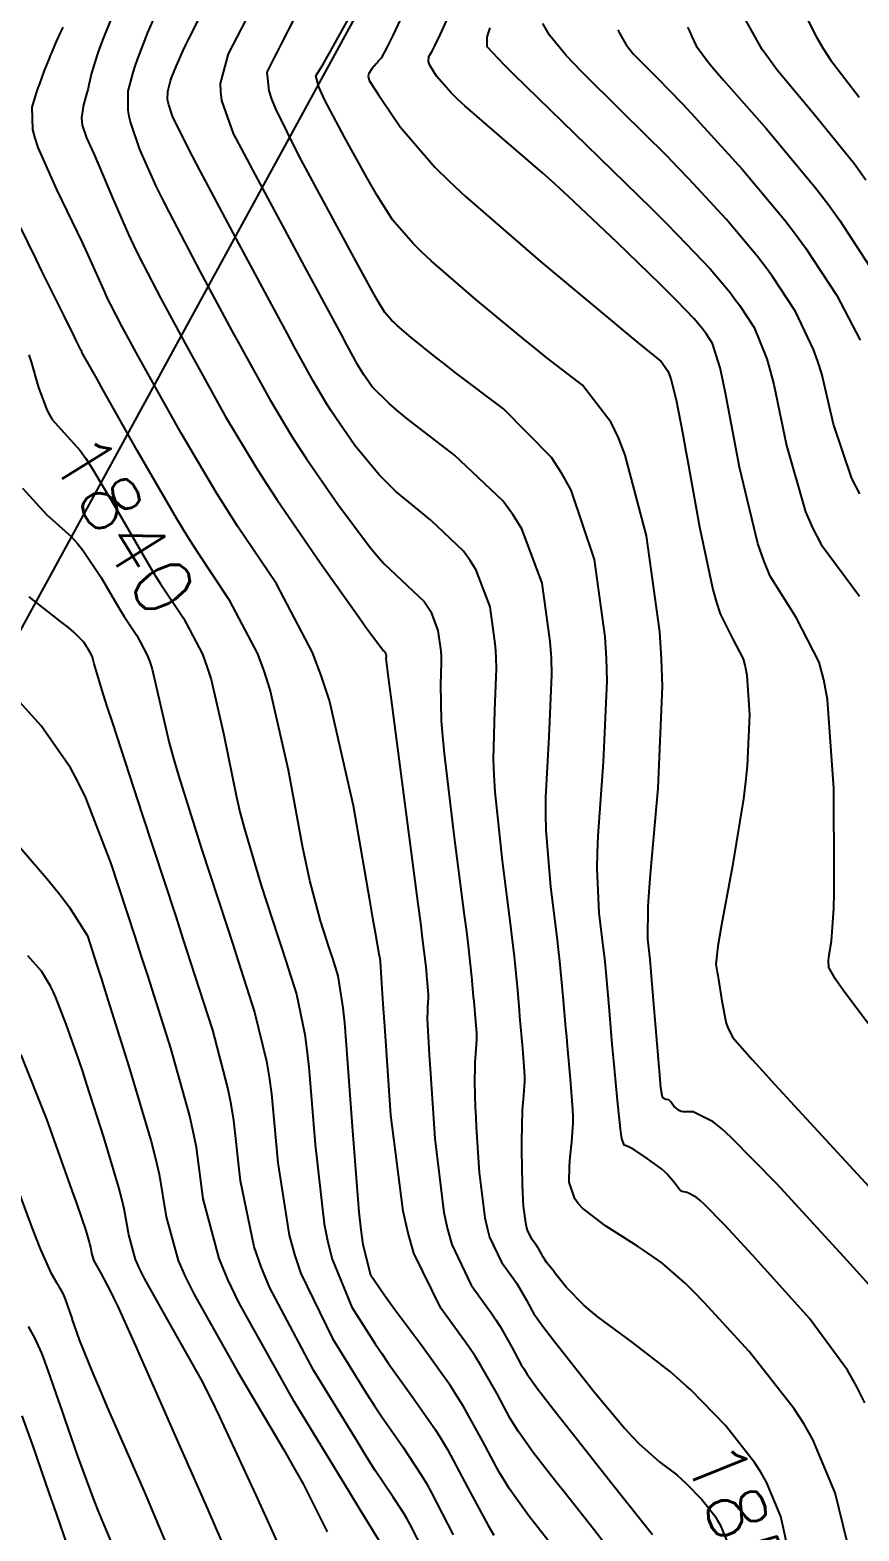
# Model space of a CAD drawing. Header units: metres. Extents: x 837117 to 838479, y 1189012 to 1191015.
# Drawn here: x 838016.7 to 838071.7, y 1189561.9 to 1189661.6 of the extents above; entities that cross this region are included whole.
import ezdxf

# ---------------------------------------------------------------- set-up
doc = ezdxf.new("R2010")
doc.units = ezdxf.units.M
doc.header["$LTSCALE"] = 0.3
for name, color, linetype in [('CORREDORVIA', 70, 'Continuous'), ('COTAS 10', 1, 'Continuous'), ('COTAS INT', 252, 'Continuous')]:
    doc.layers.add(name, color=color, linetype=linetype)
doc.styles.get("Standard").update_dxf_attribs({"font": 'simplex.shx'})

msp = doc.modelspace()

# ---------------------------------------------------------------- linework, layer by layer
at = {"layer": 'CORREDORVIA'}
msp.add_lwpolyline([(837910.676, 1191000.965), (838157.033, 1190996.193), (838237.174, 1190821.339), (838237.001, 1190602.875), (838240.031, 1190437.198), (838223.537, 1190366.272), (838212.196, 1190288.92), (838221.396, 1189997.878), (837954.545, 1189509.173), (837751.159, 1189231.384), (837593.191, 1189234.399), (837744.487, 1189686.609), (837750.277, 1189933.973), (837723.624, 1190051.525), (837726.092, 1190134.48), (837885.383, 1190229.429), (837983.184, 1190344.12), (837817.554, 1190502.187), (837798.033, 1190660.17), (837963.574, 1190795.982)], close=True, dxfattribs=at)
at = {"layer": 'COTAS 10'}
for points in [[(838067.049, 1189560.559), (838066.54, 1189562.858), (838065.583, 1189565.148), (838065.208, 1189565.8), (838064.785, 1189566.46), (838062.858, 1189568.908), (838060.547, 1189571.276), (838060.296, 1189571.507), (838059.881, 1189571.885), (838059.204, 1189572.474), (838056.665, 1189574.433), (838054.403, 1189576.107), (838053.9, 1189576.516), (838053.45, 1189576.902), (838052.274, 1189578.1), (838051.576, 1189578.983), (838051.428, 1189579.17), (838051.3, 1189579.333), (838051.001, 1189579.714), (838050.838, 1189579.945), (838050.795, 1189580.013), (838050.753, 1189580.083), (838050.611, 1189580.347), (838050.435, 1189580.658), (838050.372, 1189580.756), (838050.303, 1189580.86), (838050.001, 1189581.278), (838049.708, 1189581.891), (838049.645, 1189582.118), (838049.589, 1189582.369), (838049.452, 1189583.48), (838049.381, 1189584.869), (838049.367, 1189585.294), (838049.355, 1189585.738), (838049.334, 1189587.49), (838049.352, 1189589.138), (838049.365, 1189589.517), (838049.382, 1189589.862), (838049.471, 1189590.828), (838049.528, 1189591.76), (838049.525, 1189592.083), (838049.514, 1189592.436), (838049.404, 1189593.945), (838049.248, 1189595.607), (838049.208, 1189596.055), (838049.17, 1189596.498), (838049.04, 1189598.055), (838048.813, 1189600.262), (838048.712, 1189601.115), (838048.595, 1189602.073), (838048.038, 1189606.405), (838047.557, 1189610.99), (838047.488, 1189612.108), (838047.448, 1189613.159), (838047.536, 1189616.405), (838047.653, 1189619.172), (838047.631, 1189619.922), (838047.585, 1189620.663), (838047.222, 1189623.281), (838046.303, 1189625.726), (838045.907, 1189626.359), (838045.449, 1189626.973), (838043.281, 1189629.033), (838040.945, 1189630.97), (838040.38, 1189631.508), (838039.852, 1189632.046), (838038.241, 1189633.993), (838036.981, 1189635.83), (838036.674, 1189636.299), (838036.385, 1189636.751), (838035.491, 1189638.241), (838034.258, 1189640.484), (838033.756, 1189641.412), (838033.183, 1189642.472), (838030.532, 1189647.405), (838027.966, 1189652.232), (838027.447, 1189653.224), (838027.012, 1189654.068), (838026.131, 1189655.871), (838025.875, 1189656.628), (838025.833, 1189656.812), (838025.804, 1189656.985), (838025.806, 1189657.517), (838025.943, 1189658.051), (838025.999, 1189658.225), (838026.064, 1189658.411), (838026.363, 1189659.178), (838026.839, 1189660.234), (838027.015, 1189660.602), (838027.209, 1189661.003), (838028.07, 1189662.722)], [(838072.327, 1189595.597), (838070.729, 1189597.749), (838070.418, 1189598.188), (838070.164, 1189598.557), (838069.725, 1189599.322), (838069.711, 1189599.784), (838069.725, 1189599.963), (838069.748, 1189600.164), (838069.898, 1189601.071), (838070.046, 1189603.265), (838070.068, 1189604.276), (838070.082, 1189605.463), (838070.064, 1189611.207), (838069.635, 1189617.138), (838069.39, 1189618.443), (838069.09, 1189619.602), (838067.552, 1189622.566), (838065.823, 1189625.322), (838065.403, 1189626.349), (838065.009, 1189627.491), (838063.797, 1189632.566), (838062.886, 1189637.367), (838062.682, 1189638.335), (838062.498, 1189639.147), (838062.006, 1189640.775), (838061.6, 1189641.396), (838061.47, 1189641.573), (838061.333, 1189641.752), (838060.775, 1189642.417), (838059.622, 1189643.606), (838059.11, 1189644.116), (838058.515, 1189644.703), (838055.666, 1189647.477), (838052.403, 1189650.561), (838051.546, 1189651.345), (838050.709, 1189652.098), (838047.852, 1189654.567), (838045.549, 1189656.554), (838045.061, 1189657.004), (838044.639, 1189657.411), (838043.653, 1189658.521), (838043.234, 1189659.225), (838043.168, 1189659.377), (838043.125, 1189659.51), (838043.15, 1189659.835), (838043.369, 1189660.178), (838043.448, 1189660.323), (838043.534, 1189660.489), (838043.91, 1189661.268), (838044.461, 1189662.486)], [(838072.186, 1189651.624), (838071.419, 1189652.683), (838068.666, 1189656.083), (838066.297, 1189658.924), (838065.773, 1189659.631), (838065.306, 1189660.302), (838064.094, 1189662.44)], [(838016.587, 1189640.021), (838016.734, 1189639.546), (838017.213, 1189637.91), (838017.231, 1189637.847), (838017.778, 1189636.364), (838017.955, 1189636.025), (838018.143, 1189635.717), (838018.918, 1189634.867), (838019.987, 1189633.658), (838020.362, 1189633.125), (838020.771, 1189632.506), (838022.53, 1189629.551), (838024.398, 1189626.334), (838024.874, 1189625.55), (838025.334, 1189624.812), (838026.848, 1189622.53), (838027.247, 1189621.776), (838028.112, 1189620.136), (838028.414, 1189619.328), (838028.695, 1189618.456), (838029.536, 1189614.782), (838030.344, 1189610.762), (838030.605, 1189609.673), (838030.881, 1189608.594), (838032.011, 1189604.782), (838033.121, 1189601.397), (838033.385, 1189600.586), (838033.63, 1189599.831), (838034.356, 1189597.563), (838034.914, 1189594.869), (838035.052, 1189593.845), (838035.183, 1189592.7), (838035.599, 1189587.563), (838036.198, 1189582.305), (838036.444, 1189581.084), (838036.726, 1189579.966), (838038.036, 1189576.775), (838039.587, 1189574.328), (838040.022, 1189573.679), (838040.458, 1189573.041), (838042.05, 1189570.841), (838043.595, 1189568.619), (838044, 1189567.969), (838044.397, 1189567.303), (838045.75, 1189564.77), (838047.09, 1189562.263), (838047.478, 1189561.614)], [(838033.754, 1189559.708), (838031.694, 1189564.279), (838029.276, 1189569.488), (838028.64, 1189570.768), (838028.019, 1189571.977), (838025.9, 1189575.759), (838024.258, 1189578.669), (838023.938, 1189579.33), (838023.676, 1189579.927), (838023.219, 1189581.561), (838022.918, 1189583.301), (838022.755, 1189583.966), (838022.558, 1189584.71), (838021.561, 1189588.061), (838020.436, 1189591.566), (838020.159, 1189592.409), (838019.896, 1189593.195), (838019.073, 1189595.573), (838018.378, 1189597.336), (838018.195, 1189597.735), (838018.018, 1189598.095), (838017.415, 1189599.073), (838016.516, 1189600.101)]]:
    msp.add_lwpolyline(points, dxfattribs=at)
at = {"layer": 'COTAS INT'}
for points in [[(838022.589, 1189663.687), (838021.512, 1189661.029), (838021.295, 1189660.457), (838021.112, 1189659.955), (838020.744, 1189658.732), (838020.579, 1189657.946), (838020.524, 1189657.72), (838020.465, 1189657.491), (838020.221, 1189656.631), (838020.086, 1189655.756), (838020.096, 1189655.517), (838020.127, 1189655.28), (838020.409, 1189654.435), (838020.927, 1189653.315), (838021.106, 1189652.904), (838021.301, 1189652.449), (838022.135, 1189650.442), (838023.197, 1189648.022), (838023.535, 1189647.307), (838023.892, 1189646.573), (838025.344, 1189643.757), (838026.961, 1189640.771), (838027.423, 1189639.928), (838027.892, 1189639.079), (838029.635, 1189635.957), (838031.69, 1189632.533), (838032.355, 1189631.494), (838033.061, 1189630.415), (838035.957, 1189626.191), (838038.524, 1189622.572), (838039.023, 1189621.874), (838039.43, 1189621.309), (838040.134, 1189620.368), (838040.222, 1189620.284), (838040.241, 1189620.259), (838040.257, 1189620.233), (838040.294, 1189620.134), (838040.309, 1189620.027), (838040.311, 1189619.997), (838040.312, 1189619.966), (838040.307, 1189619.853), (838040.498, 1189618.25), (838040.623, 1189617.28), (838040.778, 1189616.082), (838042.427, 1189603.55), (838042.589, 1189602.305), (838042.721, 1189601.276), (838042.953, 1189599.365), (838042.995, 1189598.856), (838043.007, 1189598.712), (838043.021, 1189598.565), (838043.071, 1189598.022), (838043.107, 1189597.529), (838043.111, 1189597.414), (838043.112, 1189597.309), (838043.093, 1189597.004), (838043.064, 1189596.689), (838043.059, 1189596.576), (838043.054, 1189596.453), (838043.049, 1189595.914), (838043.125, 1189594.323), (838043.173, 1189593.536), (838043.232, 1189592.598), (838043.543, 1189587.959), (838044.15, 1189583.048), (838044.396, 1189581.938), (838044.676, 1189580.938), (838045.969, 1189578.228), (838047.304, 1189576.38), (838047.611, 1189575.922), (838047.889, 1189575.488), (838048.667, 1189574.117), (838049.295, 1189572.946), (838049.479, 1189572.639), (838049.668, 1189572.34), (838050.389, 1189571.319), (838051.618, 1189569.747), (838052.127, 1189569.101), (838052.71, 1189568.362), (838055.424, 1189564.929), (838058.003, 1189561.662)], [(838067.28, 1189664.338), (838068.872, 1189661.168), (838069.347, 1189660.371), (838069.838, 1189659.608), (838071.737, 1189657.144)], [(838025.299, 1189663.333), (838024.476, 1189661.433), (838023.771, 1189659.628), (838023.619, 1189659.191), (838023.487, 1189658.781), (838023.165, 1189657.526), (838023.161, 1189656.276), (838023.229, 1189655.87), (838023.327, 1189655.437), (838023.929, 1189653.656), (838025.029, 1189651.23), (838025.44, 1189650.391), (838025.898, 1189649.479), (838027.938, 1189645.581), (838030.072, 1189641.621), (838030.59, 1189640.67), (838031.075, 1189639.782), (838032.563, 1189637.099), (838034.037, 1189634.642), (838034.514, 1189633.896), (838035.021, 1189633.123), (838037.099, 1189630.092), (838039.188, 1189627.309), (838039.702, 1189626.691), (838040.187, 1189626.14), (838041.707, 1189624.7), (838042.835, 1189623.629), (838043.074, 1189623.309), (838043.28, 1189622.98), (838043.758, 1189621.707), (838043.947, 1189620.345), (838043.971, 1189619.959), (838043.983, 1189619.569), (838043.922, 1189618.129), (838043.973, 1189615.705), (838044.056, 1189614.694), (838044.167, 1189613.536), (838044.818, 1189608.129), (838045.511, 1189602.811), (838045.65, 1189601.71), (838045.767, 1189600.769), (838045.996, 1189598.71), (838046.082, 1189597.677), (838046.108, 1189597.383), (838046.135, 1189597.086), (838046.238, 1189595.984), (838046.31, 1189594.983), (838046.318, 1189594.749), (838046.32, 1189594.534), (838046.282, 1189593.916), (838046.223, 1189593.276), (838046.212, 1189593.047), (838046.203, 1189592.795), (838046.191, 1189591.702), (838046.24, 1189590.031), (838046.27, 1189589.415), (838046.307, 1189588.733), (838046.497, 1189585.72), (838046.869, 1189582.708), (838047.02, 1189582.028), (838047.192, 1189581.414), (838047.985, 1189579.753), (838048.804, 1189578.62), (838048.991, 1189578.339), (838049.162, 1189578.073), (838049.639, 1189577.232), (838050.024, 1189576.515), (838050.137, 1189576.326), (838050.253, 1189576.143), (838050.695, 1189575.517), (838051.504, 1189574.483), (838051.851, 1189574.042), (838052.252, 1189573.534), (838054.144, 1189571.142), (838056.175, 1189568.705), (838056.664, 1189568.17), (838057.121, 1189567.695), (838058.502, 1189566.481), (838059.529, 1189565.689), (838059.642, 1189565.601), (838059.946, 1189565.337), (838060.245, 1189565.063), (838061.283, 1189564), (838062.149, 1189562.901), (838062.338, 1189562.604), (838062.507, 1189562.312), (838062.937, 1189561.283)], [(838070.938, 1189561.18), (838070.143, 1189564.433), (838068.659, 1189567.984), (838068.077, 1189568.995), (838067.421, 1189570.019), (838064.433, 1189573.816), (838061.433, 1189577.08), (838060.768, 1189577.767), (838060.176, 1189578.36), (838058.64, 1189579.718), (838057.416, 1189580.548), (838057.02, 1189580.808), (838056.6, 1189581.081), (838054.878, 1189582.175), (838053.365, 1189583.337), (838053.076, 1189583.653), (838052.843, 1189583.966), (838052.473, 1189585.074), (838052.5, 1189586.146), (838052.518, 1189586.437), (838052.54, 1189586.724), (838052.659, 1189587.74), (838052.736, 1189588.985), (838052.732, 1189589.418), (838052.717, 1189589.889), (838052.57, 1189591.906), (838052.362, 1189594.128), (838052.309, 1189594.727), (838052.257, 1189595.319), (838052.084, 1189597.4), (838051.859, 1189599.755), (838051.774, 1189600.52), (838051.68, 1189601.334), (838051.258, 1189604.681), (838050.946, 1189608.445), (838050.921, 1189609.522), (838050.923, 1189610.613), (838051.151, 1189614.681), (838051.324, 1189618.775), (838051.291, 1189619.884), (838051.223, 1189620.981), (838050.686, 1189624.854), (838049.326, 1189628.472), (838048.74, 1189629.409), (838048.062, 1189630.318), (838044.854, 1189633.365), (838041.702, 1189635.801), (838041.059, 1189636.325), (838040.516, 1189636.783), (838039.383, 1189637.894), (838038.941, 1189638.538), (838038.834, 1189638.702), (838038.732, 1189638.861), (838038.419, 1189639.383), (838037.715, 1189640.678), (838037.367, 1189641.323), (838036.952, 1189642.093), (838034.905, 1189645.91), (838031.649, 1189651.985), (838030.186, 1189654.714), (838029.395, 1189656.904), (838029.327, 1189657.484), (838029.324, 1189658.052), (838029.856, 1189660.008), (838031.297, 1189662.825)], [(838041.779, 1189663.397), (838040.753, 1189661.219), (838040.542, 1189660.785), (838040.362, 1189660.424), (838039.977, 1189659.731), (838039.776, 1189659.492), (838039.712, 1189659.417), (838039.645, 1189659.339), (838039.376, 1189659.024), (838039.171, 1189658.698), (838039.145, 1189658.613), (838039.132, 1189658.529), (838039.195, 1189658.242), (838039.6, 1189657.602), (838039.803, 1189657.296), (838040.045, 1189656.933), (838041.246, 1189655.155), (838043.562, 1189652.479), (838044.506, 1189651.549), (838045.583, 1189650.539), (838050.565, 1189646.209), (838055.348, 1189642.233), (838056.299, 1189641.446), (838057.087, 1189640.795), (838058.586, 1189639.575), (838059.007, 1189638.984), (838059.115, 1189638.729), (838059.221, 1189638.434), (838059.575, 1189637.04), (838060.017, 1189634.74), (838060.178, 1189633.875), (838060.356, 1189632.911), (838061.137, 1189628.601), (838062.017, 1189624.441), (838062.257, 1189623.571), (838062.496, 1189622.823), (838063.345, 1189621.137), (838064.026, 1189619.824), (838064.159, 1189619.31), (838064.267, 1189618.733), (838064.457, 1189616.105), (838064.302, 1189612.712), (838064.193, 1189611.651), (838064.055, 1189610.537), (838063.318, 1189606.075), (838062.587, 1189602.153), (838062.453, 1189601.379), (838062.348, 1189600.74), (838062.218, 1189599.559), (838062.312, 1189599.022), (838062.349, 1189598.79), (838062.391, 1189598.52), (838062.583, 1189597.243), (838062.835, 1189595.929), (838062.914, 1189595.637), (838062.998, 1189595.376), (838063.335, 1189594.692), (838064.626, 1189593.226), (838065.31, 1189592.471), (838066.137, 1189591.566), (838070.304, 1189587.039), (838074.515, 1189582.476)], [(838055.876, 1189559.696), (838054.105, 1189561.999), (838052.206, 1189564.404), (838051.754, 1189564.98), (838051.334, 1189565.515), (838050.083, 1189567.121), (838049.083, 1189568.537), (838048.821, 1189568.953), (838048.565, 1189569.378), (838047.694, 1189571.001), (838046.616, 1189572.903), (838046.23, 1189573.505), (838045.805, 1189574.14), (838043.954, 1189576.703), (838042.167, 1189580.355), (838041.783, 1189581.677), (838041.447, 1189583.133), (838040.636, 1189589.511), (838040.23, 1189595.434), (838040.15, 1189596.603), (838040.084, 1189597.568), (838039.964, 1189599.352), (838039.94, 1189599.72), (838039.934, 1189599.793), (838039.929, 1189599.853), (838039.917, 1189599.964), (838039.906, 1189599.998), (838039.902, 1189600.009), (838039.898, 1189600.021), (838039.882, 1189600.071), (838039.605, 1189601.638), (838039.436, 1189602.606), (838039.228, 1189603.806), (838038.146, 1189610.071), (838036.545, 1189617.063), (838036.01, 1189618.721), (838035.436, 1189620.26), (838033.031, 1189624.814), (838030.44, 1189628.642), (838029.749, 1189629.722), (838029.069, 1189630.81), (838026.707, 1189634.814), (838024.708, 1189638.377), (838024.257, 1189639.187), (838023.85, 1189639.921), (838022.75, 1189641.933), (838022.003, 1189643.382), (838021.819, 1189643.76), (838021.645, 1189644.128), (838021.099, 1189645.373), (838020.397, 1189646.952), (838020.125, 1189647.531), (838019.819, 1189648.171), (838018.434, 1189650.993), (838017.206, 1189653.792), (838017, 1189654.417), (838016.851, 1189654.977), (838016.796, 1189656.461), (838017.121, 1189657.48), (838017.212, 1189657.749), (838017.303, 1189658.011), (838017.634, 1189658.907), (838017.947, 1189659.698), (838018.027, 1189659.895), (838018.104, 1189660.081), (838018.357, 1189660.672), (838018.648, 1189661.319), (838018.749, 1189661.541), (838018.859, 1189661.781)], [(838072.108, 1189570.404), (838071.555, 1189571.512), (838070.958, 1189572.572), (838068.441, 1189576.008), (838065.874, 1189578.863), (838065.246, 1189579.557), (838064.654, 1189580.21), (838062.813, 1189582.222), (838061.453, 1189583.611), (838061.164, 1189583.872), (838060.913, 1189584.079), (838060.323, 1189584.378), (838059.983, 1189584.445), (838059.89, 1189584.506), (838059.797, 1189584.584), (838059.467, 1189585.017), (838058.991, 1189585.602), (838058.807, 1189585.777), (838058.6, 1189585.957), (838057.665, 1189586.65), (838056.77, 1189587.229), (838056.588, 1189587.336), (838056.436, 1189587.42), (838056.124, 1189587.534), (838055.98, 1189587.965), (838055.933, 1189588.249), (838055.883, 1189588.605), (838055.676, 1189590.489), (838055.454, 1189592.878), (838055.394, 1189593.554), (838055.335, 1189594.235), (838055.128, 1189596.745), (838054.905, 1189599.249), (838054.836, 1189599.926), (838054.764, 1189600.596), (838054.478, 1189602.957), (838054.335, 1189605.899), (838054.354, 1189606.935), (838054.398, 1189608.068), (838054.765, 1189612.957), (838054.994, 1189618.378), (838054.951, 1189619.846), (838054.861, 1189621.3), (838054.15, 1189626.428), (838052.608, 1189631.024), (838051.994, 1189632.142), (838051.299, 1189633.193), (838048.113, 1189636.428), (838044.912, 1189638.856), (838044.207, 1189639.397), (838043.581, 1189639.882), (838041.976, 1189641.161), (838041.044, 1189641.971), (838040.843, 1189642.16), (838040.666, 1189642.333), (838040.233, 1189642.834), (838039.797, 1189643.554), (838039.619, 1189643.866), (838039.416, 1189644.227), (838038.473, 1189645.94), (838037.196, 1189648.298), (838036.781, 1189649.066), (838036.34, 1189649.885), (838034.527, 1189653.259), (838032.995, 1189656.361), (838032.731, 1189657.008), (838032.536, 1189657.564), (838032.411, 1189658.805), (838032.904, 1189659.769), (838033.099, 1189660.149), (838033.32, 1189660.579), (838034.328, 1189662.54)], [(838073.001, 1189577.583), (838070.936, 1189579.864), (838070.234, 1189580.633), (838069.476, 1189581.461), (838066.265, 1189584.948), (838063.237, 1189588.042), (838062.593, 1189588.623), (838062.034, 1189589.083), (838060.719, 1189589.751), (838060.058, 1189589.739), (838059.912, 1189589.771), (838059.78, 1189589.819), (838059.437, 1189590.122), (838059.206, 1189590.437), (838059.146, 1189590.492), (838059.087, 1189590.533), (838058.887, 1189590.568), (838058.722, 1189590.652), (838058.685, 1189590.725), (838058.652, 1189590.819), (838058.564, 1189591.339), (838058.465, 1189592.468), (838058.425, 1189592.948), (838058.38, 1189593.499), (838058.172, 1189596.09), (838057.951, 1189598.742), (838057.898, 1189599.331), (838057.848, 1189599.857), (838057.698, 1189601.233), (838057.724, 1189603.353), (838057.787, 1189604.349), (838057.872, 1189605.522), (838058.38, 1189611.233), (838058.665, 1189617.981), (838058.611, 1189619.809), (838058.499, 1189621.618), (838057.614, 1189628.002), (838056.193, 1189633.348), (838055.742, 1189634.502), (838055.268, 1189635.516), (838053.35, 1189638.002), (838051, 1189639.825), (838050.253, 1189640.422), (838049.464, 1189641.058), (838046.27, 1189643.685), (838043.313, 1189646.255), (838042.675, 1189646.855), (838042.114, 1189647.406), (838040.74, 1189648.994), (838039.723, 1189650.608), (838039.388, 1189651.175), (838039.029, 1189651.794), (838037.541, 1189654.466), (838036.254, 1189656.927), (838036.023, 1189657.412), (838035.845, 1189657.813), (838035.655, 1189658.556), (838036.104, 1189659.282), (838036.329, 1189659.673), (838036.597, 1189660.146), (838037.932, 1189662.542)], [(838047.196, 1189661.734), (838047.09, 1189661.397), (838047.014, 1189661.111), (838047.003, 1189660.492), (838048.135, 1189659.312), (838048.78, 1189658.671), (838049.57, 1189657.893), (838053.624, 1189653.952), (838057.921, 1189649.752), (838058.865, 1189648.812), (838059.702, 1189647.969), (838061.837, 1189645.729), (838063.159, 1189644.152), (838063.484, 1189643.728), (838063.792, 1189643.308), (838064.754, 1189641.837), (838065.6, 1189639.759), (838065.834, 1189638.958), (838066.068, 1189638.059), (838066.913, 1189633.996), (838068.17, 1189629.601), (838068.664, 1189628.494), (838069.221, 1189627.433), (838071.76, 1189623.996)], [(838071.789, 1189630.782), (838071.248, 1189631.8), (838070.029, 1189635.425), (838069.25, 1189638.751), (838068.986, 1189639.581), (838068.702, 1189640.371), (838067.502, 1189642.898), (838065.983, 1189645.221), (838065.498, 1189645.883), (838064.985, 1189646.553), (838062.898, 1189649.04), (838060.455, 1189651.68), (838059.718, 1189652.447), (838058.953, 1189653.228), (838055.972, 1189656.179), (838053.318, 1189658.812), (838052.76, 1189659.393), (838052.278, 1189659.91), (838051.178, 1189661.242), (838050.717, 1189662.027)], [(838060.345, 1189661.793), (838060.485, 1189661.483), (838060.608, 1189661.211), (838060.908, 1189660.541), (838061.74, 1189659.437), (838062.198, 1189658.891), (838062.756, 1189658.24), (838065.594, 1189655.021), (838068.849, 1189651.116), (838069.669, 1189650.032), (838070.454, 1189648.947), (838072.998, 1189645.021)], [(838055.709, 1189661.604), (838055.818, 1189661.389), (838055.922, 1189661.191), (838056.256, 1189660.619), (838056.756, 1189660), (838056.965, 1189659.772), (838057.204, 1189659.52), (838058.321, 1189658.407), (838059.986, 1189656.705), (838060.57, 1189656.081), (838061.208, 1189655.391), (838063.96, 1189652.351), (838066.811, 1189648.953), (838067.512, 1189648.037), (838068.175, 1189647.133), (838070.25, 1189643.96), (838071.804, 1189640.984)], [(838051.049, 1189561.283), (838049.777, 1189562.924), (838048.498, 1189564.734), (838048.163, 1189565.266), (838047.836, 1189565.81), (838046.722, 1189567.886), (838045.458, 1189570.167), (838045.036, 1189570.842), (838044.582, 1189571.535), (838042.684, 1189574.192), (838040.888, 1189576.599), (838040.499, 1189577.134), (838040.157, 1189577.613), (838039.311, 1189578.869), (838038.793, 1189580.925), (838038.658, 1189581.908), (838038.525, 1189583.071), (838038.075, 1189588.764), (838037.67, 1189594.473), (838037.566, 1189595.645), (838037.466, 1189596.641), (838037.136, 1189598.764), (838036.768, 1189599.914), (838036.644, 1189600.297), (838036.51, 1189600.709), (838035.946, 1189602.426), (838035.243, 1189605.116), (838035.02, 1189606.14), (838034.786, 1189607.284), (838033.841, 1189612.426), (838032.62, 1189617.759), (838032.212, 1189619.025), (838031.774, 1189620.198), (838029.939, 1189623.672), (838027.758, 1189626.955), (838027.102, 1189628.008), (838026.423, 1189629.124), (838023.779, 1189633.672), (838021.525, 1189637.674), (838021.091, 1189638.445), (838020.739, 1189639.07), (838020.156, 1189640.109), (838020.113, 1189640.191), (838020.103, 1189640.213), (838020.093, 1189640.234), (838020.062, 1189640.304), (838019.867, 1189640.705), (838019.754, 1189640.934), (838019.615, 1189641.215), (838018.899, 1189642.655), (838017.822, 1189644.83), (838017.456, 1189645.574), (838017.061, 1189646.379), (838015.386, 1189649.8)], [(838016.168, 1189631.162), (838017.766, 1189629.407), (838019.386, 1189627.955), (838019.788, 1189627.512), (838020.171, 1189627.052), (838021.388, 1189625.239), (838022.412, 1189623.475), (838022.674, 1189623.044), (838022.926, 1189622.64), (838023.756, 1189621.388), (838024.45, 1189620.075), (838024.615, 1189619.631), (838024.769, 1189619.153), (838025.231, 1189617.138), (838025.902, 1189614.241), (838026.189, 1189613.207), (838026.519, 1189612.072), (838028.075, 1189607.138), (838029.732, 1189602.085), (838030.126, 1189600.875), (838030.491, 1189599.748), (838031.576, 1189596.363), (838032.361, 1189593.096), (838032.537, 1189592.044), (838032.696, 1189590.928), (838033.123, 1189586.363), (838033.87, 1189581.54), (838034.231, 1189580.261), (838034.659, 1189579.006), (838036.76, 1189574.681), (838039.018, 1189571.043), (838039.544, 1189570.223), (838040.028, 1189569.484), (838041.417, 1189567.49), (838042.607, 1189565.703), (838042.965, 1189565.095), (838043.336, 1189564.438), (838044.778, 1189561.655)], [(838042.813, 1189560.562), (838041.907, 1189562.322), (838041.682, 1189562.727), (838041.467, 1189563.097), (838040.783, 1189564.139), (838039.597, 1189565.927), (838039.067, 1189566.768), (838038.449, 1189567.759), (838035.485, 1189572.586), (838032.591, 1189578.047), (838032.018, 1189579.437), (838031.542, 1189580.774), (838030.647, 1189585.162), (838030.209, 1189589.155), (838030.023, 1189590.243), (838029.808, 1189591.324), (838028.796, 1189595.162), (838027.353, 1189599.665), (838026.867, 1189601.164), (838026.344, 1189602.772), (838024.14, 1189609.494), (838022.157, 1189615.55), (838021.773, 1189616.74), (838021.46, 1189617.719), (838020.926, 1189619.494), (838020.844, 1189619.85), (838020.817, 1189619.935), (838020.787, 1189620.013), (838020.665, 1189620.246), (838020.518, 1189620.467), (838020.473, 1189620.539), (838020.427, 1189620.615), (838020.246, 1189620.927), (838019.572, 1189621.598), (838019.215, 1189621.9), (838018.784, 1189622.252), (838016.614, 1189623.946)], [(838040.149, 1189560.787), (838039.167, 1189562.369), (838038.59, 1189563.312), (838037.879, 1189564.474), (838034.209, 1189570.492), (838030.524, 1189577.088), (838029.804, 1189578.613), (838029.215, 1189580.009), (838028.171, 1189583.962), (838027.722, 1189587.383), (838027.508, 1189588.442), (838027.255, 1189589.551), (838026.015, 1189593.962), (838024.499, 1189598.721), (838024.071, 1189600.049), (838023.64, 1189601.382), (838022.054, 1189606.235), (838020.363, 1189610.607), (838019.865, 1189611.637), (838019.355, 1189612.589), (838017.408, 1189615.373), (838015.566, 1189617.415)], [(838014.105, 1189609.48), (838017.891, 1189605.101), (838018.645, 1189604.168), (838019.272, 1189603.357), (838020.474, 1189601.439), (838021.123, 1189599.423), (838021.401, 1189598.55), (838021.722, 1189597.541), (838023.235, 1189592.761), (838024.702, 1189587.779), (838024.994, 1189586.642), (838025.235, 1189585.61), (838025.695, 1189582.761), (838026.504, 1189579.871), (838026.967, 1189578.814), (838027.533, 1189577.646), (838030.438, 1189572.496), (838033.53, 1189567.289), (838034.214, 1189566.084), (838034.823, 1189564.981), (838036.4, 1189561.855)], [(838016.06, 1189593.531), (838017.75, 1189589.25), (838019.222, 1189585.139), (838019.527, 1189584.277), (838019.788, 1189583.536), (838020.36, 1189581.86), (838020.59, 1189581.087), (838020.636, 1189580.915), (838020.673, 1189580.762), (838020.743, 1189580.36), (838020.848, 1189579.983), (838020.909, 1189579.845), (838020.983, 1189579.693), (838021.361, 1189579.021), (838021.984, 1189577.847), (838022.212, 1189577.378), (838022.463, 1189576.847), (838023.57, 1189574.407), (838025.083, 1189570.991), (838025.591, 1189569.844), (838026.136, 1189568.61), (838028.426, 1189563.427), (838030.451, 1189558.748)], [(838015.166, 1189586.426), (838016.71, 1189582.234), (838017.042, 1189581.37), (838017.334, 1189580.635), (838018.044, 1189579.055), (838018.424, 1189578.414), (838018.507, 1189578.272), (838018.581, 1189578.144), (838018.767, 1189577.812), (838018.905, 1189577.513), (838018.949, 1189577.406), (838018.994, 1189577.29), (838019.176, 1189576.783), (838019.412, 1189576.098), (838019.492, 1189575.869), (838019.577, 1189575.623), (838019.936, 1189574.593), (838020.839, 1189572.355), (838021.268, 1189571.348), (838021.774, 1189570.172), (838024.246, 1189564.528), (838026.585, 1189558.939)], [(838022.752, 1189559.543), (838021.51, 1189562.47), (838021.19, 1189563.267), (838020.88, 1189564.059), (838019.845, 1189566.869), (838018.973, 1189569.371), (838018.766, 1189569.969), (838018.573, 1189570.525), (838018, 1189572.187), (838017.557, 1189573.418), (838017.446, 1189573.701), (838017.341, 1189573.96), (838017.006, 1189574.687), (838016.553, 1189575.494)], [(838016.12, 1189569.546), (838016.823, 1189567.592), (838017.668, 1189565.137), (838017.933, 1189564.372), (838018.212, 1189563.569), (838019.329, 1189560.36)]]:
    msp.add_lwpolyline(points, dxfattribs=at)

# ---------------------------------------------------------------- texts
at = {"layer": 'COTAS 10', "char_height": 3.8, "attachment_point": 7}
for s, insert, rotation in [('1840', (838017.845, 1189633.298), 301.8798), ('1850', (838060.05, 1189566.953), 291.55698)]:
    msp.add_mtext(s, dxfattribs=dict(at, insert=insert, rotation=rotation))

doc.saveas('drawing.dxf')
